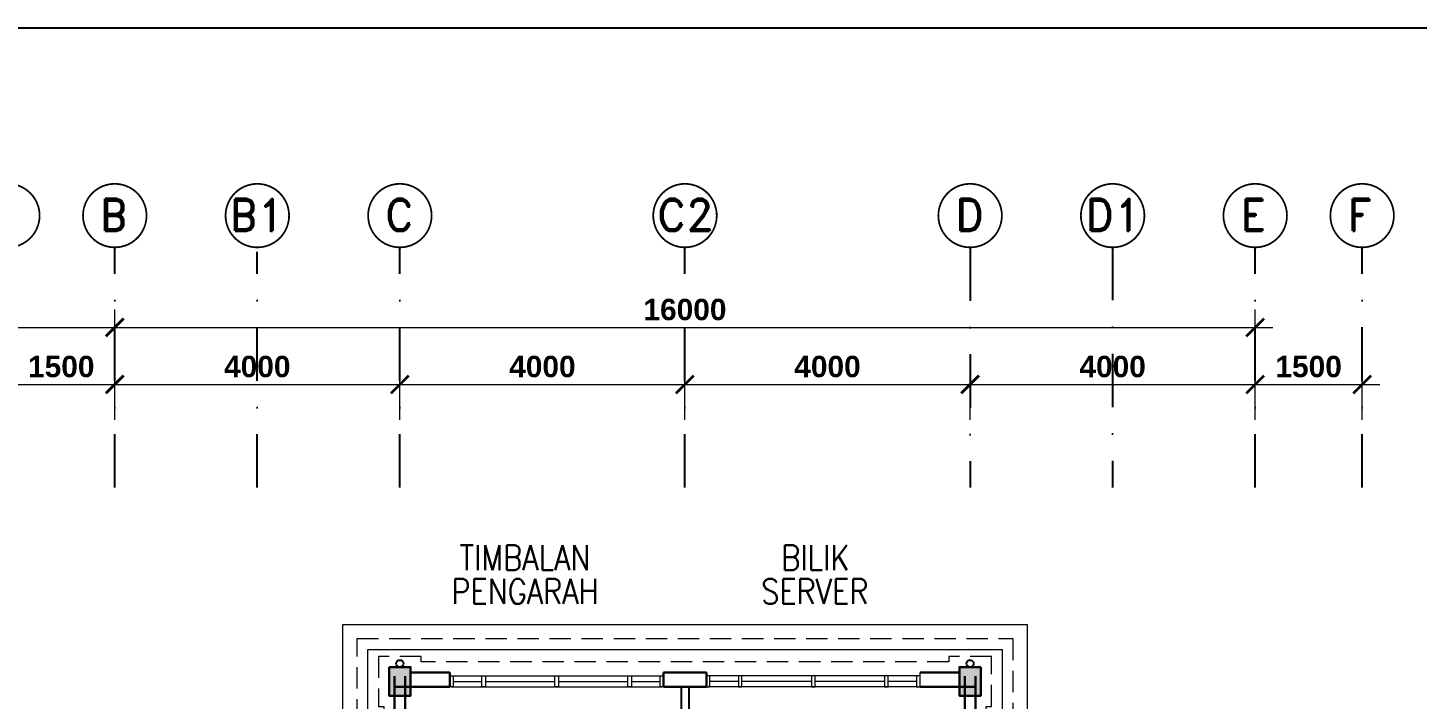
# Model space of a CAD drawing. Header units: inches. Extents: x 14 to 94880, y -4 to 65361.
# Drawn here: x 15920 to 35413, y 55448 to 64871 of the extents above; entities that cross this region are included whole.
import ezdxf
from ezdxf.enums import TextEntityAlignment as Align

# ---------------------------------------------------------------- set-up
doc = ezdxf.new("R2010")
doc.units = ezdxf.units.IN
doc.header["$MEASUREMENT"] = 0
doc.linetypes.add('DASHDOT', pattern=[1, 0.5, -0.25, 0, -0.25])
doc.linetypes.add('HIDDEN', pattern=[0.375, 0.25, -0.125])
for name, color, linetype, lineweight in [('COLUMN', 8, 'Continuous', 30), ('dim', 8, 'Continuous', 20), ('LW', 8, 'Continuous', 20), ('t3', 8, 'Continuous', 25), ('wall', 8, 'Continuous', 30), ('WIN', 8, 'Continuous', 18)]:
    doc.layers.add(name, color=color, linetype=linetype, lineweight=lineweight)
for name, color, linetype in [('DOWNPIPE', 8, 'Continuous'), ('GRID', 8, 'DASHDOT'), ('GRID-TEXT', 8, 'Continuous'), ('partition', 8, 'Continuous'), ('t.block', 4, 'Continuous')]:
    doc.layers.add(name, color=color, linetype=linetype)
doc.styles.add('LAILA', font='romans.shx', dxfattribs={"width": 0.85})
doc.styles.add('style1', font='romand.shx', dxfattribs={"height": 250})
doc.styles.add('style2', font='sanssb__.ttf', dxfattribs={"height": 1200})

# ---------------------------------------------------------------- blocks, each defined once
blk = doc.blocks.new('_ArchTick')
at = {"color": 0, "linetype": 'ByBlock', "const_width": 0.15}
blk.add_lwpolyline([(-0.5, -0.5), (0.5, 0.5)], dxfattribs=at)
blk = doc.blocks.new('WIN')
at = {"layer": 'WIN', "color": 1}
for p, q in [((-2479668, -915155), (-2476718, -915155)), ((-2479668, -915305), (-2476718, -915305)), ((-2479643, -915230), (-2479243, -915230)), ((-2479193, -915230), (-2478218, -915230)), ((-2478168, -915230), (-2477193, -915230)), ((-2477143, -915230), (-2476743, -915230))]:
    blk.add_line(p, q, dxfattribs=at)
for points in [[(-2479693, -915305), (-2479643, -915305), (-2479643, -915155), (-2479693, -915155)], [(-2479243, -915305), (-2479193, -915305), (-2479193, -915155), (-2479243, -915155)], [(-2478218, -915305), (-2478168, -915305), (-2478168, -915155), (-2478218, -915155)], [(-2477193, -915305), (-2477143, -915305), (-2477143, -915155), (-2477193, -915155)], [(-2476743, -915305), (-2476693, -915305), (-2476693, -915155), (-2476743, -915155)]]:
    blk.add_lwpolyline(points, close=True, dxfattribs=at)

msp = doc.modelspace()

# ---------------------------------------------------------------- linework, layer by layer
at = {"layer": 'COLUMN'}
for points in [[(20990, 55898), (21290, 55898), (21290, 55498), (20990, 55498)], [(29290, 55898), (28990, 55898), (28990, 55498), (29290, 55498)]]:
    msp.add_lwpolyline(points, close=True, dxfattribs=at)
for points in [[(20990, 55898), (21290, 55898), (20990, 55498), (21290, 55498)], [(29290, 55898), (28990, 55898), (29290, 55498), (28990, 55498)]]:
    msp.add_solid(points, dxfattribs=at)
at = {"layer": 'dim'}
for p, q in [((17140, 60170), (17140, 60915)), ((17140, 60170), (17140, 60915)), ((33140, 60170), (33140, 60915)), ((11390, 60665), (17390, 60665)), ((16890, 60665), (33390, 60665)), ((17140, 59370), (17140, 60115)), ((17140, 59370), (17140, 60115)), ((21140, 59370), (21140, 60115)), ((21140, 59370), (21140, 60115)), ((25140, 59370), (25140, 60115)), ((25140, 59370), (25140, 60115)), ((29140, 59370), (29140, 60115)), ((29140, 59370), (29140, 60115)), ((33140, 59370), (33140, 60115)), ((33140, 59370), (33140, 60115)), ((34640, 59370), (34640, 60115)), ((15390, 59865), (17390, 59865)), ((16890, 59865), (21390, 59865)), ((20890, 59865), (25390, 59865)), ((24890, 59865), (29390, 59865)), ((28890, 59865), (33390, 59865)), ((32890, 59865), (34890, 59865))]:
    msp.add_line(p, q, dxfattribs=at)
at = {"layer": 'DOWNPIPE'}
for centre in [(21140, 55948), (29140, 55948)]:
    msp.add_circle(centre, 50, dxfattribs=at)
at = {"layer": 'GRID', "ltscale": 1500}
for p, q in [((31140, 61796), (31140, 58418)), ((17140, 58418), (17140, 61789)), ((19140, 58418), (19140, 61727)), ((21140, 58418), (21140, 61789)), ((25140, 58418), (25140, 61789)), ((29140, 61789), (29140, 58418)), ((33140, 58418), (33140, 61789)), ((34640, 58418), (34640, 61789))]:
    msp.add_line(p, q, dxfattribs=at)
at = {"layer": 'GRID-TEXT', "const_width": 24.7}
for points in [[(16086, 62235, 1), (15195, 62235, 0.414214), (15640, 61789, 0.414214), (16086, 62235, 1)], [(17586, 62235, 1), (16695, 62235, 0.414214), (17140, 61789, 0.414214), (17586, 62235, 1)], [(19586, 62235, 1), (18695, 62235, 0.414214), (19140, 61789, 0.414214), (19586, 62235, 1)], [(21586, 62235, 1), (20695, 62235, 0.414214), (21140, 61789, 0.414214), (21586, 62235, 1)], [(25586, 62235, 1), (24695, 62235, 0.414214), (25140, 61789, 0.414214), (25586, 62235, 1)], [(29586, 62235, 1), (28695, 62235, 0.414214), (29140, 61789, 0.414214), (29586, 62235, 1)], [(31586, 62235, 1), (30695, 62235, 0.414214), (31140, 61789, 0.414214), (31586, 62235, 1)], [(33586, 62235, 1), (32695, 62235, 0.414214), (33140, 61789, 0.414214), (33586, 62235, 1)], [(35086, 62235, 1), (34195, 62235, 0.414214), (34640, 61789, 0.414214), (35086, 62235, 1)]]:
    msp.add_lwpolyline(points, format="xyb", dxfattribs=at)
at = {"layer": 'LW'}
for p, q in [((20340, 53998), (20340, 56498)), ((20340, 56498), (29940, 56498)), ((29940, 56498), (29940, 53998)), ((20690, 53648), (20690, 56148)), ((20690, 56148), (29590, 56148)), ((29590, 56148), (29590, 53648)), ((28440, 55623), (28440, 55823))]:
    msp.add_line(p, q, dxfattribs=at)
at = {"layer": 'LW', "linetype": 'HIDDEN', "ltscale": 1200}
for p, q in [((20540, 53798), (20540, 56298)), ((20540, 56298), (29740, 56298)), ((29740, 56298), (29740, 53798))]:
    msp.add_line(p, q, dxfattribs=at)
msp.add_lwpolyline([(32840, 53423), (29365, 53423), (29365, 55348), (29440, 55348), (29440, 56048), (28840, 56048), (28840, 55973), (21440, 55973), (21440, 56048), (20840, 56048), (20840, 55348), (20915, 55348), (20915, 53423), (17440, 53423)], dxfattribs=at)
at = {"layer": 'partition'}
for p, q in [((25085, 55623), (25085, 50643)), ((25195, 55623), (25195, 50643))]:
    msp.add_line(p, q, dxfattribs=at)
at = {"layer": 't.block', "color": 7, "ltscale": 0.5}
msp.add_lwpolyline([(94869, 8), (14, 8), (14, 64871), (94869, 64871)], close=True, dxfattribs=at)
at = {"layer": 'wall'}
for p, q in [((21065, 53123), (21065, 55773)), ((21215, 53123), (21215, 55773)), ((21840, 55823), (21290, 55823)), ((21840, 55623), (21840, 55823)), ((24840, 55623), (24840, 55823)), ((24840, 55823), (25440, 55823)), ((25440, 55623), (25440, 55823)), ((28440, 55823), (28990, 55823)), ((29065, 53123), (29065, 55773)), ((29215, 53123), (29215, 55773)), ((21065, 55623), (21840, 55623)), ((24840, 55623), (25440, 55623)), ((28440, 55623), (29215, 55623))]:
    msp.add_line(p, q, dxfattribs=at)

# ---------------------------------------------------------------- block references
at = {"layer": 'dim', "xscale": 250, "yscale": 250, "zscale": 250, "rotation": 180}
for p in [(17140, 60665), (17140, 59865), (21140, 59865), (25140, 59865), (29140, 59865), (33140, 59865)]:
    msp.add_blockref('_ArchTick', p, dxfattribs=at)
at = {"layer": 'dim', "xscale": 250, "yscale": 250, "zscale": 250}
for p in [(17140, 60665), (33140, 60665), (17140, 59865), (21140, 59865), (25140, 59865), (29140, 59865), (33140, 59865), (34640, 59865)]:
    msp.add_blockref('_ArchTick', p, dxfattribs=at)
at = {"layer": 'WIN', "xscale": -1, "rotation": 180}
msp.add_blockref('WIN', (2501533, -859531), dxfattribs=at)
at = {"layer": 'WIN', "rotation": 180}
msp.add_blockref('WIN', (-2451253, -859531), dxfattribs=at)

# ---------------------------------------------------------------- texts
at = {"layer": 'dim', "char_height": 300, "attachment_point": 5, "style": 'style2'}
for s, insert in [('\\A1;16000', (25140, 60915)), ('\\A1;1500', (16390, 60115)), ('\\A1;4000', (19140, 60115)), ('\\A1;4000', (23140, 60115)), ('\\A1;4000', (27140, 60115)), ('\\A1;4000', (31140, 60115)), ('\\A1;1500', (33890, 60115))]:
    msp.add_mtext(s, dxfattribs=dict(at, insert=insert))
at = {"layer": 'GRID-TEXT', "style": 'style1'}
for s, p in [('B', (16931, 62019)), ('B1', (18754, 62019)), ('C', (20931, 62019)), ('C2', (24750, 62019)), ('D', (28931, 62019)), ('D1', (30756, 62019)), ('E', (32931, 62019)), ('F', (34431, 62019))]:
    msp.add_text(s, height=450, dxfattribs=at).set_placement(p)
at = {"layer": 't3', "style": 'LAILA', "width": 0.85}
for s, p in [('TIMBALAN', (21979, 57610)), ('BILIK', (26492, 57610)), ('PENGARAH', (21864, 57136)), ('SERVER', (26210, 57136))]:
    msp.add_text(s, height=350, dxfattribs=at).set_placement(p, align=Align.TOP_LEFT)

doc.saveas('drawing.dxf')
